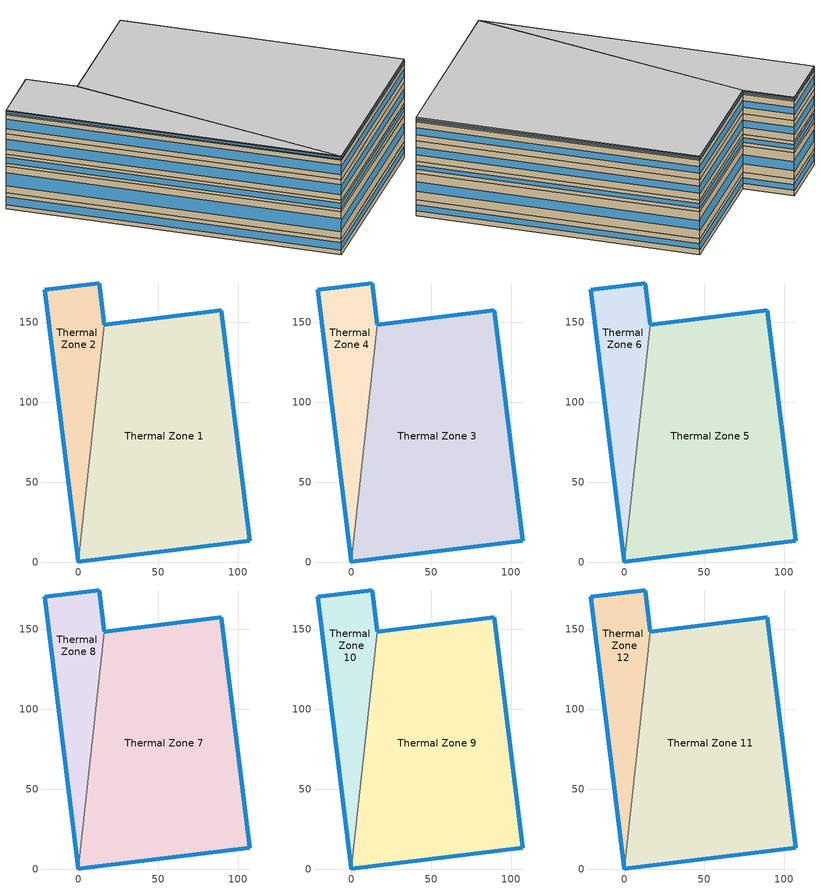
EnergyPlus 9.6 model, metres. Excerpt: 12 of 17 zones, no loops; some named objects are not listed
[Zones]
Thermal Zone 1
 floor ground (ExtSlabCarpet): 0,0 16.31,148.52 89.39,157.5 107.12,13.15 z0
 wall outside (Ext Wall): 0,0 107.12,13.15 89.39,157.5 16.31,148.52 z0:8.89
 wall to Thermal Zone 2 (Interior Wall): 16.31,148.52 0,0 z0:8.89
 window (Ext Window): 107.11,13.16 89.39,157.49 z2.89:6; 89.38,157.5 16.32,148.53 z2.67:6.22; 0.01,0 107.11,13.15 z2.93:5.96
Thermal Zone 2
 floor ground (ExtSlabCarpet): 13.1,174.64 16.31,148.52 0,0 -20.93,170.46 z0
 wall outside (Ext Wall): 16.31,148.52 13.1,174.64 -20.93,170.46 0,0 z0:8.89
 window (Ext Window): 16.31,148.53 13.11,174.63 z2.89:6; 13.09,174.64 -20.92,170.46 z2.67:6.22; -20.93,170.45 0,0.01 z2.27:6.62
Thermal Zone 3
 floor to Thermal Zone 1 (Interior Floor): 0,0 16.31,148.52 89.39,157.5 107.12,13.15 z8.89
 wall outside (Ext Wall): 0,0 107.12,13.15 89.39,157.5 16.31,148.52 z8.89:23.58
 wall to Thermal Zone 4 (Interior Wall): 16.31,148.52 0,0 z8.89:23.58
 window (Ext Window): 107.11,13.16 89.39,157.49 z13.66:18.81; 89.38,157.5 16.32,148.53 z13.3:19.17; 0.01,0 107.11,13.15 z13.74:18.73
Thermal Zone 4
 floor to Thermal Zone 2 (Interior Floor): 0,0 -20.93,170.46 13.1,174.64 16.31,148.52 z8.89
 wall outside (Ext Wall): 16.31,148.52 13.1,174.64 -20.93,170.46 0,0 z8.89:23.58
 window (Ext Window): 16.31,148.53 13.11,174.63 z13.66:18.81; 13.09,174.64 -20.92,170.46 z13.3:19.17; -20.93,170.45 0,0.01 z12.64:19.83
Thermal Zone 5
 floor to Thermal Zone 3 (Interior Floor): 0,0 16.31,148.52 89.39,157.5 107.12,13.15 z23.58
 wall outside (Ext Wall): 0,0 107.12,13.15 89.39,157.5 16.31,148.52 z23.58:30.13
 wall to Thermal Zone 6 (Interior Wall): 16.31,148.52 0,0 z23.58:30.13
 window (Ext Window): 107.11,13.16 89.39,157.49 z25.71:28; 89.38,157.5 16.32,148.53 z25.54:28.16; 0.01,0 107.11,13.15 z25.74:27.97
Thermal Zone 6
 floor to Thermal Zone 4 (Interior Floor): 0,0 -20.93,170.46 13.1,174.64 16.31,148.52 z23.58
 wall outside (Ext Wall): 16.31,148.52 13.1,174.64 -20.93,170.46 0,0 z23.58:30.13
 window (Ext Window): 16.31,148.53 13.11,174.63 z25.71:28; 13.09,174.64 -20.92,170.46 z25.54:28.16; -20.93,170.45 0,0.01 z25.25:28.46
Thermal Zone 7
 floor to Thermal Zone 5 (Interior Floor): 0,0 16.31,148.52 89.39,157.5 107.12,13.15 z30.13
 wall outside (Ext Wall): 0,0 107.12,13.15 89.39,157.5 16.31,148.52 z30.13:41.39
 wall to Thermal Zone 8 (Interior Wall): 16.31,148.52 0,0 z30.13:41.39
 window (Ext Window): 107.11,13.16 89.39,157.49 z33.79:37.73; 89.38,157.5 16.32,148.53 z33.51:38.01; 0.01,0 107.11,13.15 z33.85:37.67
Thermal Zone 8
 floor to Thermal Zone 6 (Interior Floor): 0,0 -20.93,170.46 13.1,174.64 16.31,148.52 z30.13
 wall outside (Ext Wall): 16.31,148.52 13.1,174.64 -20.93,170.46 0,0 z30.13:41.39
 window (Ext Window): 16.31,148.53 13.11,174.63 z33.79:37.73; 13.09,174.64 -20.92,170.46 z33.51:38.01; -20.93,170.45 0,0.01 z33:38.52
Thermal Zone 9
 floor to Thermal Zone 7 (Interior Floor): 0,0 16.31,148.52 89.39,157.5 107.12,13.15 z41.39
 wall outside (Ext Wall): 0,0 107.12,13.15 89.39,157.5 16.31,148.52 z41.39:52.06
 wall to Thermal Zone 10 (Interior Wall): 16.31,148.52 0,0 z41.39:52.06
 window (Ext Window): 107.11,13.16 89.39,157.49 z44.86:48.59; 89.38,157.5 16.32,148.53 z44.59:48.86; 0.01,0 107.11,13.15 z44.91:48.54
Thermal Zone 10
 floor to Thermal Zone 8 (Interior Floor): 0,0 -20.93,170.46 13.1,174.64 16.31,148.52 z41.39
 wall outside (Ext Wall): 16.31,148.52 13.1,174.64 -20.93,170.46 0,0 z41.39:52.06
 window (Ext Window): 16.31,148.53 13.11,174.63 z44.86:48.59; 13.09,174.64 -20.92,170.46 z44.59:48.86; -20.93,170.45 0,0.01 z44.11:49.34
Thermal Zone 11
 floor to Thermal Zone 9 (Interior Floor): 0,0 16.31,148.52 89.39,157.5 107.12,13.15 z52.06
 wall outside (Ext Wall): 0,0 107.12,13.15 89.39,157.5 16.31,148.52 z52.06:54.47
 wall to Thermal Zone 12 (Interior Wall): 16.31,148.52 0,0 z52.06:54.47
 window (Ext Window): 107.11,13.16 89.39,157.49 z52.84:53.69; 89.38,157.5 16.32,148.53 z52.78:53.75; 0.01,0 107.11,13.15 z52.86:53.67
 ceiling to Thermal Zone 13 (Interior Ceiling): 0,0 107.12,13.15 89.39,157.5 16.31,148.52 z54.47
Thermal Zone 12
 floor to Thermal Zone 10 (Interior Floor): 0,0 -20.93,170.46 13.1,174.64 16.31,148.52 z52.06
 wall outside (Ext Wall): 16.31,148.52 13.1,174.64 -20.93,170.46 0,0 z52.06:54.47
 window (Ext Window): 16.31,148.53 13.11,174.63 z52.84:53.69; 13.09,174.64 -20.92,170.46 z52.78:53.75; -20.93,170.45 0,0.01 z52.67:53.86
 ceiling to Thermal Zone 14 (Interior Ceiling): 0,0 16.31,148.52 13.1,174.64 -20.93,170.46 z54.47
[Building]
Building 1: North Axis {deg}=-0
[Site:Location]
Washington Dc Dulles IntL Ar: Latitude {deg}=38.98; Longitude {deg}=-77.47; Time Zone {hr}=-5; Elevation {m}=82
[SizingPeriod:DesignDay] Month=7; Day of Month=21; Day Type=SummerDesignDay; Daily Dry-Bulb Temperature Range {deltaC}=14.4; Dry-Bulb Temperature Range Modifier Type=DefaultMultipliers; Barometric Pressure {Pa}=86790; Wind Speed {m/s}=5; Wind Direction {deg}=340; Rain Indicator=No; Snow Indicator=No; Daylight Saving Time Indicator=No; Solar Model Indicator=ASHRAETau; ASHRAE Clear Sky Optical Depth for Beam Irradiance (taub)=0.339; ASHRAE Clear Sky Optical Depth for Diffuse Irradiance (taud)=2.366; Begin Environment Reset Mode=FullResetAtBeginEnvironment
Name | Maximum Dry-Bulb Temperature {C} | Humidity Condition Type | Wetbulb or DewPoint at Maximum Dry-Bulb {C} | Enthalpy at Maximum Dry-Bulb {J/kg}
SALT-LAKE-CITY-IAP Ann Clg .4% Condns DB=>MWB | 36.5 | Wetbulb | 17.1
SALT-LAKE-CITY-IAP Ann Clg .4% Condns DP=>MDB | 22.5 | Dewpoint | 15.6
SALT-LAKE-CITY-IAP Ann Clg .4% Condns Enth=>MDB | 30.8 | Enthalpy |  | 59300
SALT-LAKE-CITY-IAP Ann Clg .4% Condns WB=>MDB | 31.2 | Wetbulb | 19
[Material] Thermal Absorptance=0.9
Name | Roughness | Thickness m | Conductivity W/m-K | Density kg/m3 | Specific Heat J/kg-K | Solar Absorptance | Visible Absorptance
wall concrete | MediumRough | 0.398 | 0.5 | 2243 | 837 | 0.65 | 0.65
Wall Insulation [37] | MediumRough | 0.0681 | 0.0432 | 91 | 837 | 0.5 | 0.5
F16 Acoustic tile | MediumSmooth | 0.0191 | 0.06 | 368 | 590 | 0.3 | 0.3
M11 100mm lightweight concrete | MediumRough | 0.1016 | 0.53 | 1280 | 840 | 0.5 | 0.5
MAT-CC05 4 HW CONCRETE | Rough | 0.1016 | 1.311 | 2240 | 836.8 | 0.85 | 0.85
G01a 19mm gypsum board | MediumSmooth | 0.019 | 0.16 | 800 | 1090 | 0.4 | 0.4
[Material:AirGap]
Name | Thermal Resistance m2-K/W
F04 Wall air space resistance | 0.15
F05 Ceiling air space resistance | 0.18
[Material:NoMass]
CP02 CARPET PAD: Roughness=Smooth; Thermal Resistance m2-K/W=0.1; Thermal Absorptance=0.9; Solar Absorptance=0.8; Visible Absorptance=0.8
[WindowMaterial:SimpleGlazingSystem]
Window Material Simple Glazing System: U-Factor W/m2-K=1.51; Solar Heat Gain Coefficient=0.25
[Construction]
Ext Wall: wall concrete, Wall Insulation [37]
Ext Window: Window Material Simple Glazing System
ExtSlabCarpet: MAT-CC05 4 HW CONCRETE, CP02 CARPET PAD
Interior Ceiling: M11 100mm lightweight concrete, F05 Ceiling air space resistance, F16 Acoustic tile
Interior Floor: F16 Acoustic tile, F05 Ceiling air space resistance, M11 100mm lightweight concrete
Interior Wall: G01a 19mm gypsum board, F04 Wall air space resistance, G01a 19mm gypsum board
[Zone]
Thermal Zone 1; Thermal Zone 2: 353, 0, 0, 0, , 1, , , , , , Yes
Thermal Zone 3; Thermal Zone 4: 353, 0, 0, 8.89, , 1, , , , , , Yes
Thermal Zone 5; Thermal Zone 6: 353, 0, 0, 23.58, , 1, , , , , , Yes
Thermal Zone 7; Thermal Zone 8: 353, 0, 0, 30.13, , 1, , , , , , Yes
Thermal Zone 9; Thermal Zone 10: 353, 0, 0, 41.39, , 1, , , , , , Yes
Thermal Zone 11; Thermal Zone 12: 353, 0, 0, 52.06, , 1, , , , , , Yes
[ZoneList]
Availability Manager Night Cycle 1 Cooling Control Zones List; Availability Manager Night Cycle 1 Heating Control Zones List; Availability Manager Night Cycle 1 Heating Zone Fans Only Zones List: Thermal Zone 1, Thermal Zone 2, Thermal Zone 3
Availability Manager Night Cycle 2 Cooling Control Zones List; Availability Manager Night Cycle 2 Heating Control Zones List; Availability Manager Night Cycle 2 Heating Zone Fans Only Zones List: Thermal Zone 4, Thermal Zone 5
Availability Manager Night Cycle 3 Cooling Control Zones List; Availability Manager Night Cycle 3 Heating Control Zones List; Availability Manager Night Cycle 3 Heating Zone Fans Only Zones List: Thermal Zone 6, Thermal Zone 7
Availability Manager Night Cycle 4 Cooling Control Zones List; Availability Manager Night Cycle 4 Heating Control Zones List; Availability Manager Night Cycle 4 Heating Zone Fans Only Zones List: Thermal Zone 8, Thermal Zone 9, Thermal Zone 10, Thermal Zone 11, Thermal Zone 12, Thermal Zone 13, Thermal Zone 14, Thermal Zone 15, Thermal Zone 16
[AvailabilityManager:NightCycle] Applicability Schedule=Always On Discrete; Fan Schedule=Always On Discrete hvac_library; Control Type=CycleOnAnyCoolingOrHeatingZone; Thermostat Tolerance deltaC=1; Cycling Run Time Control Type=FixedRunTime; Cycling Run Time s=3600
Name | Cooling Control Zone or Zone List | Heating Control Zone or Zone List | Heating Zone Fans Only Zone or Zone List
Availability Manager Night Cycle 1 | Availability Manager Night Cycle 1 Cooling Control Zones List | Availability Manager Night Cycle 1 Heating Control Zones List | Availability Manager Night Cycle 1 Heating Zone Fans Only Zones List
Availability Manager Night Cycle 2 | Availability Manager Night Cycle 2 Cooling Control Zones List | Availability Manager Night Cycle 2 Heating Control Zones List | Availability Manager Night Cycle 2 Heating Zone Fans Only Zones List
Availability Manager Night Cycle 3 | Availability Manager Night Cycle 3 Cooling Control Zones List | Availability Manager Night Cycle 3 Heating Control Zones List | Availability Manager Night Cycle 3 Heating Zone Fans Only Zones List
Availability Manager Night Cycle 4 | Availability Manager Night Cycle 4 Cooling Control Zones List | Availability Manager Night Cycle 4 Heating Control Zones List | Availability Manager Night Cycle 4 Heating Zone Fans Only Zones List
[AvailabilityManager:Scheduled] Schedule=Always On Discrete
Air Loop HVAC Outdoor Air System 1 Availability Manager; Air Loop HVAC Outdoor Air System 2 Availability Manager; Air Loop HVAC Outdoor Air System 3 Availability Manager; Air Loop HVAC Outdoor Air System 4 Availability Manager
[Schedule:Constant]
Always On Discrete; Always On Discrete hvac_library: 1
